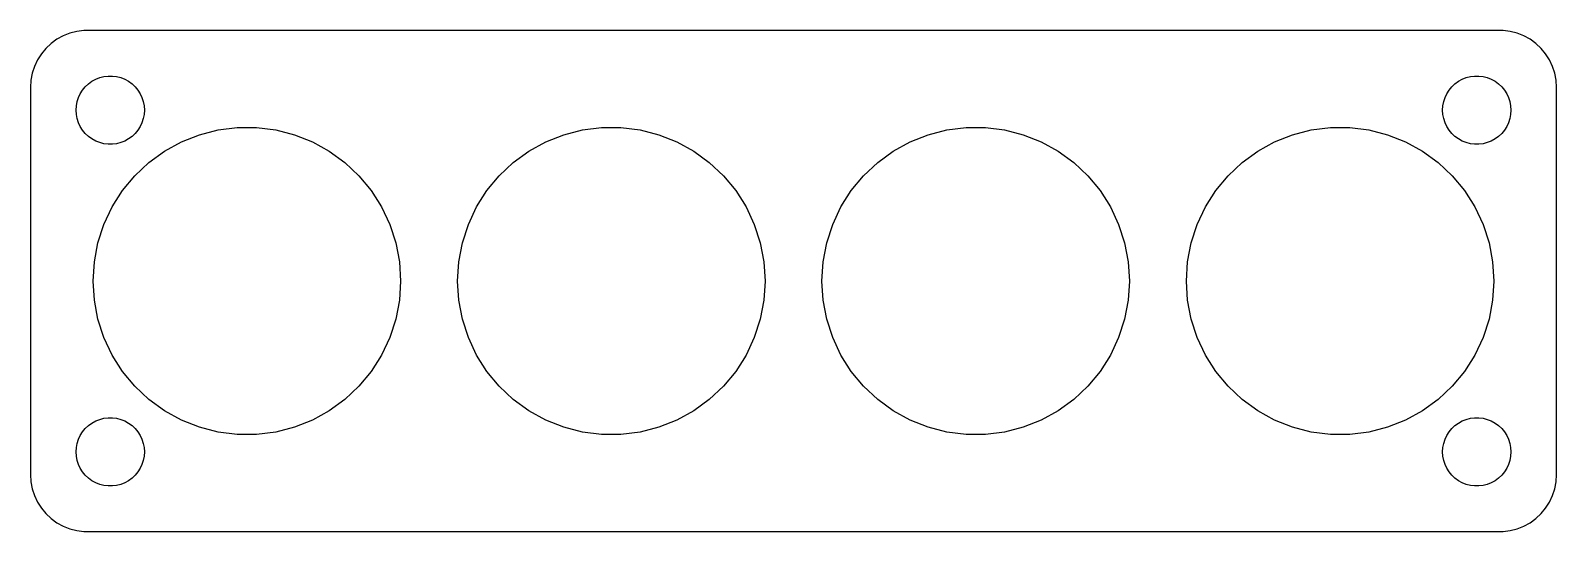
# Model space of a CAD drawing. Header units: metres. Extents: x -67 to 67, y 32 to 76.
import ezdxf

# ---------------------------------------------------------------- set-up
doc = ezdxf.new("R2010")
doc.units = ezdxf.units.M

msp = doc.modelspace()

# ---------------------------------------------------------------- linework, layer by layer
for p, q in [((-64.6791, 75.2216), (-65.1871, 74.8526)), ((-64.1289, 75.5241), (-64.6791, 75.2216)), ((-63.5451, 75.7553), (-64.1289, 75.5241)), ((-62.9369, 75.9114), (-63.5451, 75.7553)), ((-62.3139, 75.9901), (-62.9369, 75.9114)), ((62.3139, 75.9901), (-62.3139, 75.9901)), ((62.9369, 75.9114), (62.3139, 75.9901)), ((63.5451, 75.7553), (62.9369, 75.9114)), ((64.1289, 75.5241), (63.5451, 75.7553)), ((64.6791, 75.2216), (64.1289, 75.5241)), ((65.1871, 74.8526), (64.6791, 75.2216)), ((-66.0451, 73.9389), (-66.3815, 73.4088)), ((-65.6448, 74.4227), (-66.0451, 73.9389)), ((-65.1871, 74.8526), (-65.6448, 74.4227)), ((65.6448, 74.4227), (65.1871, 74.8526)), ((66.0451, 73.9389), (65.6448, 74.4227)), ((66.3815, 73.4088), (66.0451, 73.9389)), ((-66.6489, 72.8406), (-66.8429, 72.2434)), ((-66.3815, 73.4088), (-66.6489, 72.8406)), ((66.6489, 72.8406), (66.3815, 73.4088)), ((66.8429, 72.2434), (66.6489, 72.8406)), ((-66.9606, 71.6267), (-67, 71)), ((-66.8429, 72.2434), (-66.9606, 71.6267)), ((-62.427, 70.7634), (-62.1869, 71.0536)), ((-62.1869, 71.0536), (-61.9123, 71.3115)), ((-61.9123, 71.3115), (-61.6075, 71.533)), ((-61.6075, 71.533), (-61.2773, 71.7145)), ((-61.2773, 71.7145), (-60.927, 71.8532)), ((-60.927, 71.8532), (-60.5621, 71.9469)), ((-60.5621, 71.9469), (-60.1884, 71.9941)), ((-60.1884, 71.9941), (-59.8116, 71.9941)), ((-59.8116, 71.9941), (-59.4379, 71.9469)), ((-59.4379, 71.9469), (-59.0729, 71.8532)), ((-59.0729, 71.8532), (-58.7227, 71.7145)), ((-58.7227, 71.7145), (-58.3925, 71.533)), ((-58.3925, 71.533), (-58.0877, 71.3115)), ((-58.0877, 71.3115), (-57.8131, 71.0536)), ((-57.8131, 71.0536), (-57.5729, 70.7634)), ((57.5729, 70.7634), (57.8131, 71.0536)), ((57.8131, 71.0536), (58.0877, 71.3115)), ((58.0877, 71.3115), (58.3925, 71.533)), ((58.3925, 71.533), (58.7227, 71.7145)), ((58.7227, 71.7145), (59.0729, 71.8532)), ((59.0729, 71.8532), (59.4379, 71.9469)), ((59.4379, 71.9469), (59.8116, 71.9941)), ((59.8116, 71.9941), (60.1884, 71.9941)), ((60.1884, 71.9941), (60.5621, 71.9469)), ((60.5621, 71.9469), (60.927, 71.8532)), ((60.927, 71.8532), (61.2773, 71.7145)), ((61.2773, 71.7145), (61.6075, 71.533)), ((61.6075, 71.533), (61.9123, 71.3115)), ((61.9123, 71.3115), (62.1869, 71.0536)), ((62.1869, 71.0536), (62.427, 70.7634)), ((66.9606, 71.6267), (66.8429, 72.2434)), ((67, 71), (66.9606, 71.6267)), ((-67, 71), (-67, 37)), ((-62.9763, 69.376), (-62.9057, 69.7461)), ((-62.9057, 69.7461), (-62.7893, 70.1044)), ((-62.7893, 70.1044), (-62.6289, 70.4453)), ((-62.6289, 70.4453), (-62.427, 70.7634)), ((-57.5729, 70.7634), (-57.3711, 70.4453)), ((-57.3711, 70.4453), (-57.2107, 70.1044)), ((-57.2107, 70.1044), (-57.0942, 69.7461)), ((-57.0942, 69.7461), (-57.0237, 69.376)), ((57.0237, 69.376), (57.0942, 69.7461)), ((57.0942, 69.7461), (57.2107, 70.1044)), ((57.2107, 70.1044), (57.3711, 70.4453)), ((57.3711, 70.4453), (57.5729, 70.7634)), ((62.427, 70.7634), (62.6289, 70.4453)), ((62.6289, 70.4453), (62.7893, 70.1044)), ((62.7893, 70.1044), (62.9057, 69.7461)), ((62.9057, 69.7461), (62.9763, 69.376)), ((67, 37), (67, 71)), ((-63, 69), (-62.9763, 69.376)), ((-62.9763, 68.624), (-63, 69)), ((-62.9057, 68.2539), (-62.9763, 68.624)), ((-57.0237, 68.624), (-57.0942, 68.2539)), ((-57.0237, 69.376), (-57, 69)), ((-57, 69), (-57.0237, 68.624)), ((57, 69), (57.0237, 69.376)), ((57.0237, 68.624), (57, 69)), ((57.0942, 68.2539), (57.0237, 68.624)), ((62.9763, 68.624), (62.9057, 68.2539)), ((62.9763, 69.376), (63, 69)), ((63, 69), (62.9763, 68.624)), ((-62.7893, 67.8956), (-62.9057, 68.2539)), ((-62.6289, 67.5547), (-62.7893, 67.8956)), ((-62.427, 67.2366), (-62.6289, 67.5547)), ((-62.1869, 66.9464), (-62.427, 67.2366)), ((-57.5729, 67.2366), (-57.8131, 66.9464)), ((-57.3711, 67.5547), (-57.5729, 67.2366)), ((-57.2107, 67.8956), (-57.3711, 67.5547)), ((-57.0942, 68.2539), (-57.2107, 67.8956)), ((-52.1717, 66.8392), (-50.5296, 67.2609)), ((-50.5296, 67.2609), (-48.8477, 67.4734)), ((-48.8477, 67.4734), (-47.1523, 67.4734)), ((-47.1523, 67.4734), (-45.4704, 67.2609)), ((-45.4704, 67.2609), (-43.8283, 66.8392)), ((-20.1717, 66.8392), (-18.5296, 67.2609)), ((-18.5296, 67.2609), (-16.8477, 67.4734)), ((-16.8477, 67.4734), (-15.1523, 67.4734)), ((-15.1523, 67.4734), (-13.4704, 67.2609)), ((-13.4704, 67.2609), (-11.8283, 66.8392)), ((11.8283, 66.8392), (13.4704, 67.2609)), ((13.4704, 67.2609), (15.1523, 67.4734)), ((15.1523, 67.4734), (16.8477, 67.4734)), ((16.8477, 67.4734), (18.5296, 67.2609)), ((18.5296, 67.2609), (20.1717, 66.8392)), ((43.8283, 66.8392), (45.4704, 67.2609)), ((45.4704, 67.2609), (47.1523, 67.4734)), ((47.1523, 67.4734), (48.8477, 67.4734)), ((48.8477, 67.4734), (50.5296, 67.2609)), ((50.5296, 67.2609), (52.1717, 66.8392)), ((57.2107, 67.8956), (57.0942, 68.2539)), ((57.3711, 67.5547), (57.2107, 67.8956)), ((57.5729, 67.2366), (57.3711, 67.5547)), ((57.8131, 66.9464), (57.5729, 67.2366)), ((62.427, 67.2366), (62.1869, 66.9464)), ((62.6289, 67.5547), (62.427, 67.2366)), ((62.7893, 67.8956), (62.6289, 67.5547)), ((62.9057, 68.2539), (62.7893, 67.8956)), ((-61.9123, 66.6884), (-62.1869, 66.9464)), ((-61.6075, 66.467), (-61.9123, 66.6884)), ((-61.2773, 66.2855), (-61.6075, 66.467)), ((-60.927, 66.1468), (-61.2773, 66.2855)), ((-60.5621, 66.0531), (-60.927, 66.1468)), ((-60.1884, 66.0059), (-60.5621, 66.0531)), ((-59.8116, 66.0059), (-60.1884, 66.0059)), ((-59.4379, 66.0531), (-59.8116, 66.0059)), ((-59.0729, 66.1468), (-59.4379, 66.0531)), ((-58.7227, 66.2855), (-59.0729, 66.1468)), ((-58.3925, 66.467), (-58.7227, 66.2855)), ((-58.0877, 66.6884), (-58.3925, 66.467)), ((-57.8131, 66.9464), (-58.0877, 66.6884)), ((-55.2337, 65.3984), (-53.748, 66.2152)), ((-53.748, 66.2152), (-52.1717, 66.8392)), ((-43.8283, 66.8392), (-42.252, 66.2152)), ((-42.252, 66.2152), (-40.7663, 65.3984)), ((-23.2337, 65.3984), (-21.748, 66.2152)), ((-21.748, 66.2152), (-20.1717, 66.8392)), ((-11.8283, 66.8392), (-10.252, 66.2152)), ((-10.252, 66.2152), (-8.76633, 65.3984)), ((8.76633, 65.3984), (10.252, 66.2152)), ((10.252, 66.2152), (11.8283, 66.8392)), ((20.1717, 66.8392), (21.748, 66.2152)), ((21.748, 66.2152), (23.2337, 65.3984)), ((40.7663, 65.3984), (42.252, 66.2152)), ((42.252, 66.2152), (43.8283, 66.8392)), ((52.1717, 66.8392), (53.748, 66.2152)), ((53.748, 66.2152), (55.2337, 65.3984)), ((58.0877, 66.6884), (57.8131, 66.9464)), ((58.3925, 66.467), (58.0877, 66.6884)), ((58.7227, 66.2855), (58.3925, 66.467)), ((59.0729, 66.1468), (58.7227, 66.2855)), ((59.4379, 66.0531), (59.0729, 66.1468)), ((59.8116, 66.0059), (59.4379, 66.0531)), ((60.1884, 66.0059), (59.8116, 66.0059)), ((60.5621, 66.0531), (60.1884, 66.0059)), ((60.927, 66.1468), (60.5621, 66.0531)), ((61.2773, 66.2855), (60.927, 66.1468)), ((61.6075, 66.467), (61.2773, 66.2855)), ((61.9123, 66.6884), (61.6075, 66.467)), ((62.1869, 66.9464), (61.9123, 66.6884)), ((-57.8411, 63.2414), (-56.6052, 64.4019)), ((-56.6052, 64.4019), (-55.2337, 65.3984)), ((-40.7663, 65.3984), (-39.3948, 64.4019)), ((-39.3948, 64.4019), (-38.1589, 63.2414)), ((-25.8411, 63.2414), (-24.6052, 64.4019)), ((-24.6052, 64.4019), (-23.2337, 65.3984)), ((-8.76633, 65.3984), (-7.39478, 64.4019)), ((-7.39478, 64.4019), (-6.15892, 63.2414)), ((6.15892, 63.2414), (7.39478, 64.4019)), ((7.39478, 64.4019), (8.76633, 65.3984)), ((23.2337, 65.3984), (24.6052, 64.4019)), ((24.6052, 64.4019), (25.8411, 63.2414)), ((38.1589, 63.2414), (39.3948, 64.4019)), ((39.3948, 64.4019), (40.7663, 65.3984)), ((55.2337, 65.3984), (56.6052, 64.4019)), ((56.6052, 64.4019), (57.8411, 63.2414)), ((-58.9217, 61.9351), (-57.8411, 63.2414)), ((-38.1589, 63.2414), (-37.0783, 61.9351)), ((-26.9217, 61.9351), (-25.8411, 63.2414)), ((-6.15892, 63.2414), (-5.07826, 61.9351)), ((5.07826, 61.9351), (6.15892, 63.2414)), ((25.8411, 63.2414), (26.9217, 61.9351)), ((37.0783, 61.9351), (38.1589, 63.2414)), ((57.8411, 63.2414), (58.9217, 61.9351)), ((-59.8301, 60.5037), (-58.9217, 61.9351)), ((-37.0783, 61.9351), (-36.1699, 60.5037)), ((-27.8301, 60.5037), (-26.9217, 61.9351)), ((-5.07826, 61.9351), (-4.16985, 60.5037)), ((4.16985, 60.5037), (5.07826, 61.9351)), ((26.9217, 61.9351), (27.8301, 60.5037)), ((36.1699, 60.5037), (37.0783, 61.9351)), ((58.9217, 61.9351), (59.8301, 60.5037)), ((-60.552, 58.9697), (-59.8301, 60.5037)), ((-36.1699, 60.5037), (-35.448, 58.9697)), ((-28.552, 58.9697), (-27.8301, 60.5037)), ((-4.16985, 60.5037), (-3.44801, 58.9697)), ((3.44801, 58.9697), (4.16985, 60.5037)), ((27.8301, 60.5037), (28.552, 58.9697)), ((35.448, 58.9697), (36.1699, 60.5037)), ((59.8301, 60.5037), (60.552, 58.9697)), ((-61.0759, 57.3573), (-60.552, 58.9697)), ((-35.448, 58.9697), (-34.9241, 57.3573)), ((-29.0759, 57.3573), (-28.552, 58.9697)), ((-3.44801, 58.9697), (-2.92412, 57.3573)), ((2.92412, 57.3573), (3.44801, 58.9697)), ((28.552, 58.9697), (29.0759, 57.3573)), ((34.9241, 57.3573), (35.448, 58.9697)), ((60.552, 58.9697), (61.0759, 57.3573)), ((-61.3935, 55.692), (-61.0759, 57.3573)), ((-34.9241, 57.3573), (-34.6064, 55.692)), ((-29.3935, 55.692), (-29.0759, 57.3573)), ((-2.92412, 57.3573), (-2.60645, 55.692)), ((2.60645, 55.692), (2.92412, 57.3573)), ((29.0759, 57.3573), (29.3935, 55.692)), ((34.6064, 55.692), (34.9241, 57.3573)), ((61.0759, 57.3573), (61.3935, 55.692)), ((-61.5, 54), (-61.3935, 55.692)), ((-34.6064, 55.692), (-34.5, 54)), ((-29.5, 54), (-29.3935, 55.692)), ((-2.60645, 55.692), (-2.5, 54)), ((2.5, 54), (2.60645, 55.692)), ((29.3935, 55.692), (29.5, 54)), ((34.5, 54), (34.6064, 55.692)), ((61.3935, 55.692), (61.5, 54)), ((-61.3935, 52.308), (-61.5, 54)), ((-34.5, 54), (-34.6064, 52.308)), ((-29.3935, 52.308), (-29.5, 54)), ((-2.5, 54), (-2.60645, 52.308)), ((2.60645, 52.308), (2.5, 54)), ((29.5, 54), (29.3935, 52.308)), ((34.6064, 52.308), (34.5, 54)), ((61.5, 54), (61.3935, 52.308)), ((-61.0759, 50.6427), (-61.3935, 52.308)), ((-34.6064, 52.308), (-34.9241, 50.6427)), ((-29.0759, 50.6427), (-29.3935, 52.308)), ((-2.60645, 52.308), (-2.92412, 50.6427)), ((2.92412, 50.6427), (2.60645, 52.308)), ((29.3935, 52.308), (29.0759, 50.6427)), ((34.9241, 50.6427), (34.6064, 52.308)), ((61.3935, 52.308), (61.0759, 50.6427)), ((-60.552, 49.0303), (-61.0759, 50.6427)), ((-34.9241, 50.6427), (-35.448, 49.0303)), ((-28.552, 49.0303), (-29.0759, 50.6427)), ((-2.92412, 50.6427), (-3.44801, 49.0303)), ((3.44801, 49.0303), (2.92412, 50.6427)), ((29.0759, 50.6427), (28.552, 49.0303)), ((35.448, 49.0303), (34.9241, 50.6427)), ((61.0759, 50.6427), (60.552, 49.0303)), ((-59.8301, 47.4963), (-60.552, 49.0303)), ((-35.448, 49.0303), (-36.1699, 47.4963)), ((-27.8301, 47.4963), (-28.552, 49.0303)), ((-3.44801, 49.0303), (-4.16985, 47.4963)), ((4.16985, 47.4963), (3.44801, 49.0303)), ((28.552, 49.0303), (27.8301, 47.4963)), ((36.1699, 47.4963), (35.448, 49.0303)), ((60.552, 49.0303), (59.8301, 47.4963)), ((-58.9217, 46.0649), (-59.8301, 47.4963)), ((-36.1699, 47.4963), (-37.0783, 46.0649)), ((-26.9217, 46.0649), (-27.8301, 47.4963)), ((-4.16985, 47.4963), (-5.07826, 46.0649)), ((5.07826, 46.0649), (4.16985, 47.4963)), ((27.8301, 47.4963), (26.9217, 46.0649)), ((37.0783, 46.0649), (36.1699, 47.4963)), ((59.8301, 47.4963), (58.9217, 46.0649)), ((-57.8411, 44.7586), (-58.9217, 46.0649)), ((-37.0783, 46.0649), (-38.1589, 44.7586)), ((-25.8411, 44.7586), (-26.9217, 46.0649)), ((-5.07826, 46.0649), (-6.15892, 44.7586)), ((6.15892, 44.7586), (5.07826, 46.0649)), ((26.9217, 46.0649), (25.8411, 44.7586)), ((38.1589, 44.7586), (37.0783, 46.0649)), ((58.9217, 46.0649), (57.8411, 44.7586)), ((-56.6052, 43.5981), (-57.8411, 44.7586)), ((-38.1589, 44.7586), (-39.3948, 43.5981)), ((-24.6052, 43.5981), (-25.8411, 44.7586)), ((-6.15892, 44.7586), (-7.39478, 43.5981)), ((7.39478, 43.5981), (6.15892, 44.7586)), ((25.8411, 44.7586), (24.6052, 43.5981)), ((39.3948, 43.5981), (38.1589, 44.7586)), ((57.8411, 44.7586), (56.6052, 43.5981)), ((-55.2337, 42.6016), (-56.6052, 43.5981)), ((-39.3948, 43.5981), (-40.7663, 42.6016)), ((-23.2337, 42.6016), (-24.6052, 43.5981)), ((-7.39478, 43.5981), (-8.76633, 42.6016)), ((8.76633, 42.6016), (7.39478, 43.5981)), ((24.6052, 43.5981), (23.2337, 42.6016)), ((40.7663, 42.6016), (39.3948, 43.5981)), ((56.6052, 43.5981), (55.2337, 42.6016)), ((-61.6075, 41.533), (-61.2773, 41.7145)), ((-61.2773, 41.7145), (-60.927, 41.8532)), ((-60.927, 41.8532), (-60.5621, 41.9469)), ((-60.5621, 41.9469), (-60.1884, 41.9941)), ((-60.1884, 41.9941), (-59.8116, 41.9941)), ((-59.8116, 41.9941), (-59.4379, 41.9469)), ((-59.4379, 41.9469), (-59.0729, 41.8532)), ((-59.0729, 41.8532), (-58.7227, 41.7145)), ((-58.7227, 41.7145), (-58.3925, 41.533)), ((-53.748, 41.7848), (-55.2337, 42.6016)), ((-52.1717, 41.1608), (-53.748, 41.7848)), ((-42.252, 41.7848), (-43.8283, 41.1608)), ((-40.7663, 42.6016), (-42.252, 41.7848)), ((-21.748, 41.7848), (-23.2337, 42.6016)), ((-20.1717, 41.1608), (-21.748, 41.7848)), ((-10.252, 41.7848), (-11.8283, 41.1608)), ((-8.76633, 42.6016), (-10.252, 41.7848)), ((10.252, 41.7848), (8.76633, 42.6016)), ((11.8283, 41.1608), (10.252, 41.7848)), ((21.748, 41.7848), (20.1717, 41.1608)), ((23.2337, 42.6016), (21.748, 41.7848)), ((42.252, 41.7848), (40.7663, 42.6016)), ((43.8283, 41.1608), (42.252, 41.7848)), ((53.748, 41.7848), (52.1717, 41.1608)), ((55.2337, 42.6016), (53.748, 41.7848)), ((58.3925, 41.533), (58.7227, 41.7145)), ((58.7227, 41.7145), (59.0729, 41.8532)), ((59.0729, 41.8532), (59.4379, 41.9469)), ((59.4379, 41.9469), (59.8116, 41.9941)), ((59.8116, 41.9941), (60.1884, 41.9941)), ((60.1884, 41.9941), (60.5621, 41.9469)), ((60.5621, 41.9469), (60.927, 41.8532)), ((60.927, 41.8532), (61.2773, 41.7145)), ((61.2773, 41.7145), (61.6075, 41.533)), ((-62.7893, 40.1044), (-62.6289, 40.4453)), ((-62.6289, 40.4453), (-62.427, 40.7634)), ((-62.427, 40.7634), (-62.1869, 41.0536)), ((-62.1869, 41.0536), (-61.9123, 41.3116)), ((-61.9123, 41.3116), (-61.6075, 41.533)), ((-58.3925, 41.533), (-58.0877, 41.3116)), ((-58.0877, 41.3116), (-57.8131, 41.0536)), ((-57.8131, 41.0536), (-57.5729, 40.7634)), ((-57.5729, 40.7634), (-57.3711, 40.4453)), ((-57.3711, 40.4453), (-57.2107, 40.1044)), ((-50.5296, 40.7391), (-52.1717, 41.1608)), ((-48.8477, 40.5266), (-50.5296, 40.7391)), ((-47.1523, 40.5266), (-48.8477, 40.5266)), ((-45.4704, 40.7391), (-47.1523, 40.5266)), ((-43.8283, 41.1608), (-45.4704, 40.7391)), ((-18.5296, 40.7391), (-20.1717, 41.1608)), ((-16.8477, 40.5266), (-18.5296, 40.7391)), ((-15.1523, 40.5266), (-16.8477, 40.5266)), ((-13.4704, 40.7391), (-15.1523, 40.5266)), ((-11.8283, 41.1608), (-13.4704, 40.7391)), ((13.4704, 40.7391), (11.8283, 41.1608)), ((15.1523, 40.5266), (13.4704, 40.7391)), ((16.8477, 40.5266), (15.1523, 40.5266)), ((18.5296, 40.7391), (16.8477, 40.5266)), ((20.1717, 41.1608), (18.5296, 40.7391)), ((45.4704, 40.7391), (43.8283, 41.1608)), ((47.1523, 40.5266), (45.4704, 40.7391)), ((48.8477, 40.5266), (47.1523, 40.5266)), ((50.5296, 40.7391), (48.8477, 40.5266)), ((52.1717, 41.1608), (50.5296, 40.7391)), ((57.2107, 40.1044), (57.3711, 40.4453)), ((57.3711, 40.4453), (57.5729, 40.7634)), ((57.5729, 40.7634), (57.8131, 41.0536)), ((57.8131, 41.0536), (58.0877, 41.3116)), ((58.0877, 41.3116), (58.3925, 41.533)), ((61.6075, 41.533), (61.9123, 41.3116)), ((61.9123, 41.3116), (62.1869, 41.0536)), ((62.1869, 41.0536), (62.427, 40.7634)), ((62.427, 40.7634), (62.6289, 40.4453)), ((62.6289, 40.4453), (62.7893, 40.1044)), ((-63, 39), (-62.9763, 39.376)), ((-62.9763, 38.624), (-63, 39)), ((-62.9763, 39.376), (-62.9057, 39.7461)), ((-62.9057, 39.7461), (-62.7893, 40.1044)), ((-57.2107, 40.1044), (-57.0942, 39.7461)), ((-57.0942, 39.7461), (-57.0237, 39.376)), ((-57.0237, 39.376), (-57, 39)), ((-57, 39), (-57.0237, 38.624)), ((57, 39), (57.0237, 39.376)), ((57.0237, 38.624), (57, 39)), ((57.0237, 39.376), (57.0942, 39.7461)), ((57.0942, 39.7461), (57.2107, 40.1044)), ((62.7893, 40.1044), (62.9057, 39.7461)), ((62.9057, 39.7461), (62.9763, 39.376)), ((62.9763, 39.376), (63, 39)), ((63, 39), (62.9763, 38.624)), ((-62.9057, 38.2539), (-62.9763, 38.624)), ((-62.7893, 37.8956), (-62.9057, 38.2539)), ((-62.6289, 37.5547), (-62.7893, 37.8956)), ((-62.427, 37.2366), (-62.6289, 37.5547)), ((-57.3711, 37.5547), (-57.5729, 37.2366)), ((-57.2107, 37.8956), (-57.3711, 37.5547)), ((-57.0942, 38.2539), (-57.2107, 37.8956)), ((-57.0237, 38.624), (-57.0942, 38.2539)), ((57.0942, 38.2539), (57.0237, 38.624)), ((57.2107, 37.8956), (57.0942, 38.2539)), ((57.3711, 37.5547), (57.2107, 37.8956)), ((57.5729, 37.2366), (57.3711, 37.5547)), ((62.6289, 37.5547), (62.427, 37.2366)), ((62.7893, 37.8956), (62.6289, 37.5547)), ((62.9057, 38.2539), (62.7893, 37.8956)), ((62.9763, 38.624), (62.9057, 38.2539)), ((-67, 37), (-66.9606, 36.3733)), ((-66.9606, 36.3733), (-66.8429, 35.7566)), ((-62.1869, 36.9464), (-62.427, 37.2366)), ((-61.9123, 36.6885), (-62.1869, 36.9464)), ((-61.6075, 36.467), (-61.9123, 36.6885)), ((-61.2773, 36.2855), (-61.6075, 36.467)), ((-60.927, 36.1468), (-61.2773, 36.2855)), ((-58.7227, 36.2855), (-59.0729, 36.1468)), ((-58.3925, 36.467), (-58.7227, 36.2855)), ((-58.0877, 36.6885), (-58.3925, 36.467)), ((-57.8131, 36.9464), (-58.0877, 36.6885)), ((-57.5729, 37.2366), (-57.8131, 36.9464)), ((57.8131, 36.9464), (57.5729, 37.2366)), ((58.0877, 36.6885), (57.8131, 36.9464)), ((58.3925, 36.467), (58.0877, 36.6885)), ((58.7227, 36.2855), (58.3925, 36.467)), ((59.0729, 36.1468), (58.7227, 36.2855)), ((61.2773, 36.2855), (60.927, 36.1468)), ((61.6075, 36.467), (61.2773, 36.2855)), ((61.9123, 36.6885), (61.6075, 36.467)), ((62.1869, 36.9464), (61.9123, 36.6885)), ((62.427, 37.2366), (62.1869, 36.9464)), ((66.8429, 35.7566), (66.9606, 36.3733)), ((66.9606, 36.3733), (67, 37)), ((-66.8429, 35.7566), (-66.6489, 35.1594)), ((-66.6489, 35.1594), (-66.3815, 34.5912)), ((-60.5621, 36.0531), (-60.927, 36.1468)), ((-60.1884, 36.0059), (-60.5621, 36.0531)), ((-59.8116, 36.0059), (-60.1884, 36.0059)), ((-59.4379, 36.0531), (-59.8116, 36.0059)), ((-59.0729, 36.1468), (-59.4379, 36.0531)), ((59.4379, 36.0531), (59.0729, 36.1468)), ((59.8116, 36.0059), (59.4379, 36.0531)), ((60.1884, 36.0059), (59.8116, 36.0059)), ((60.5621, 36.0531), (60.1884, 36.0059)), ((60.927, 36.1468), (60.5621, 36.0531)), ((66.3815, 34.5912), (66.6489, 35.1594)), ((66.6489, 35.1594), (66.8429, 35.7566)), ((-66.3815, 34.5912), (-66.0451, 34.0611)), ((-66.0451, 34.0611), (-65.6448, 33.5773)), ((-65.6448, 33.5773), (-65.1871, 33.1474)), ((65.1871, 33.1474), (65.6448, 33.5773)), ((65.6448, 33.5773), (66.0451, 34.0611)), ((66.0451, 34.0611), (66.3815, 34.5912)), ((-65.1871, 33.1474), (-64.6791, 32.7784)), ((-64.6791, 32.7784), (-64.1289, 32.4759)), ((-64.1289, 32.4759), (-63.5451, 32.2447)), ((-63.5451, 32.2447), (-62.9369, 32.0886)), ((62.9369, 32.0886), (63.5451, 32.2447)), ((63.5451, 32.2447), (64.1289, 32.4759)), ((64.1289, 32.4759), (64.6791, 32.7784)), ((64.6791, 32.7784), (65.1871, 33.1474)), ((-62.9369, 32.0886), (-62.3139, 32.0099)), ((-62.3139, 32.0099), (62.3139, 32.0099)), ((62.3139, 32.0099), (62.9369, 32.0886))]:
    msp.add_line(p, q)

doc.saveas('drawing.dxf')
